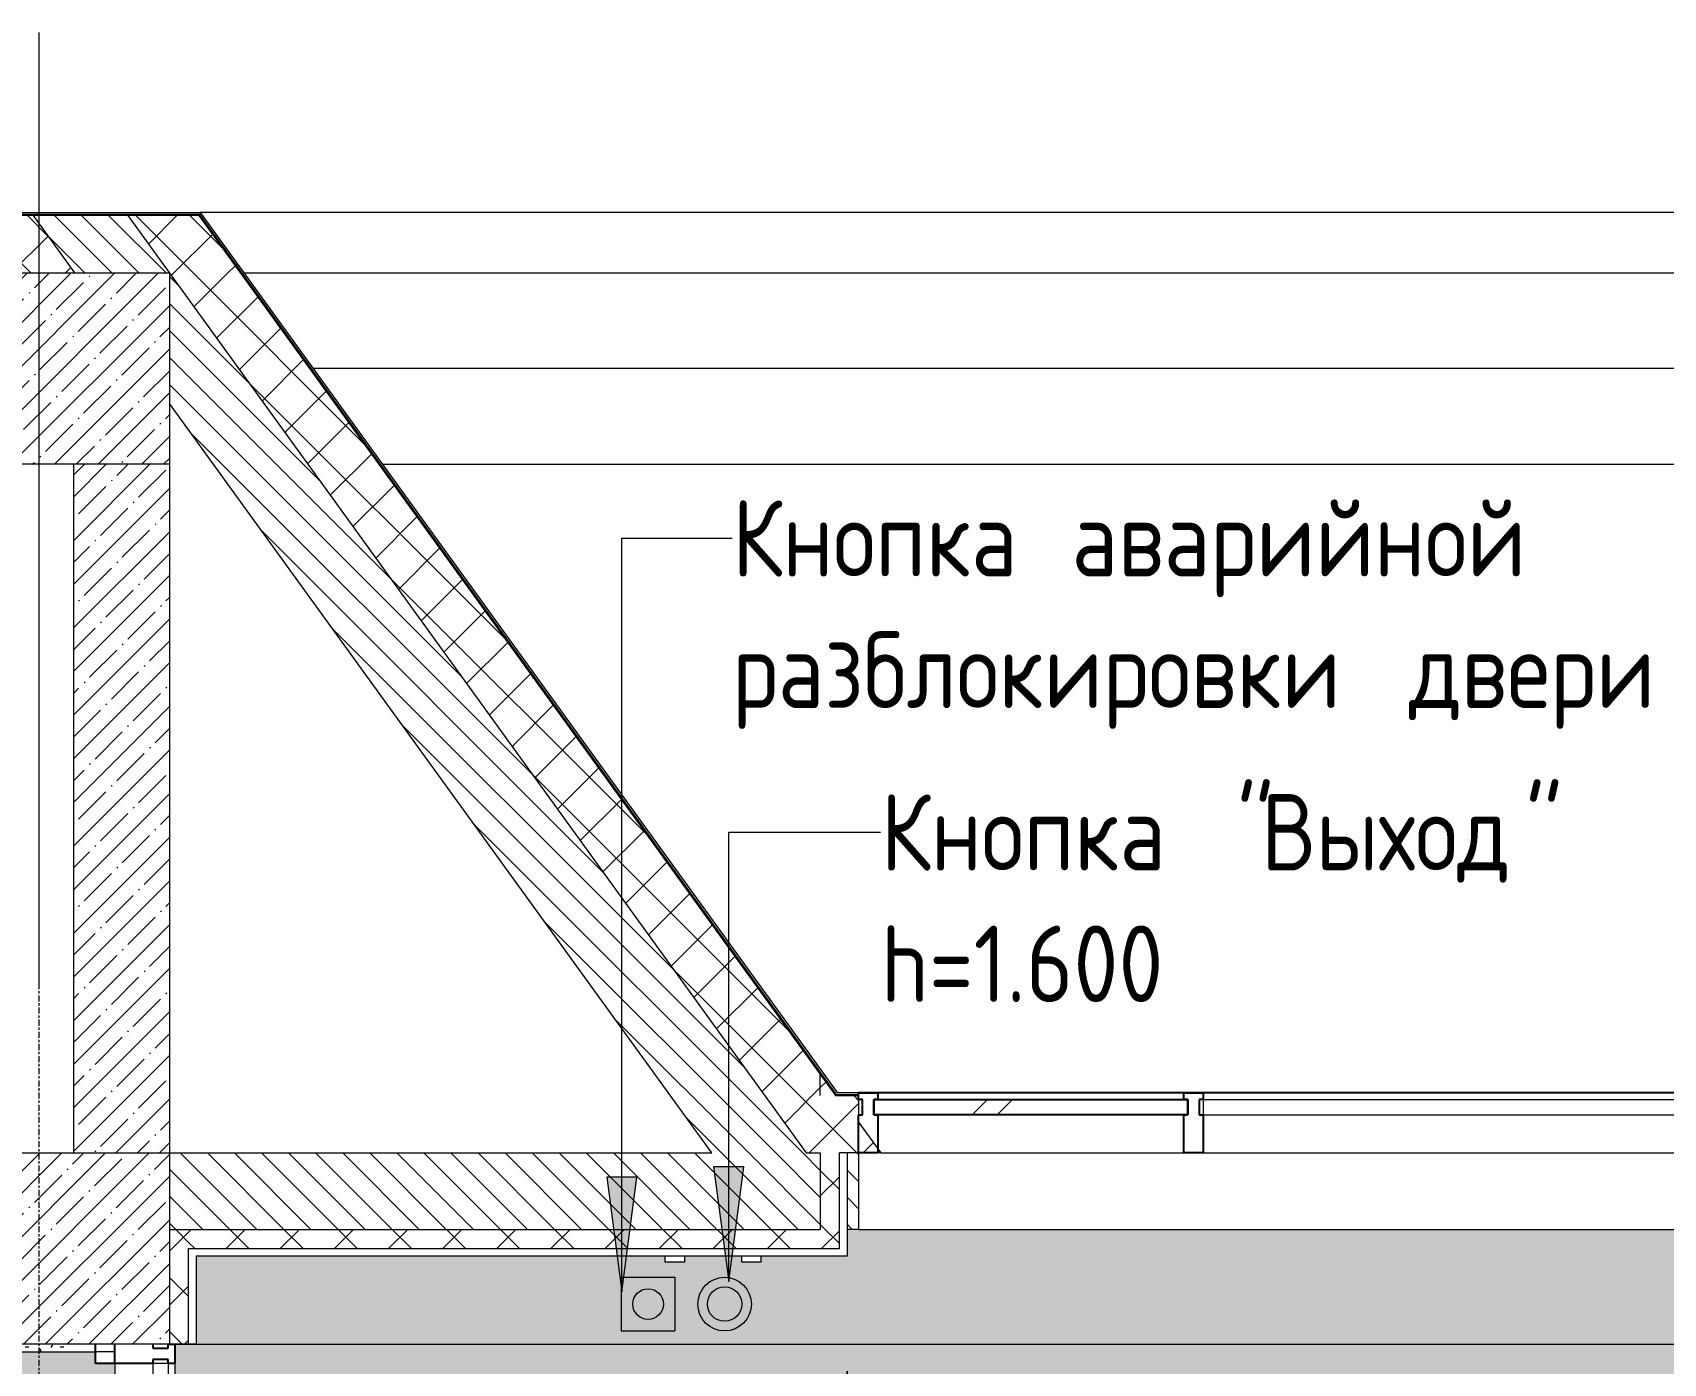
# Model space of a CAD drawing. Header units: millimetres. Extents: x 81610 to 276841, y -8553 to 29000.
# Drawn here: x 110693 to 114953, y 18550 to 22028 of the extents above; entities that cross this region are included whole.
import ezdxf

# ---------------------------------------------------------------- set-up
doc = ezdxf.new("R2010")
doc.units = ezdxf.units.MM
doc.linetypes.add('Осевая', pattern=[31.75, 6.35, -4.7625, 15.875, -4.7625])
for name, color, linetype, lineweight in [('A-ANNO-DIMS', 7, 'Continuous', 9), ('A-ANNO-DIMS-100', 7, 'Continuous', 9), ('A-GLAZ-CURT', 7, 'Continuous', 9), ('A-GLAZ-CURT-1', 7, 'Continuous', 25), ('A-GLAZ-CWMG', 7, 'Continuous', 9), ('A-GLAZ-CWMG-1', 7, 'Continuous', 25), ('A-WALL', 7, 'Continuous', 9), ('I-WALL', 7, 'Continuous', 9), ('S-COLS', 7, 'Continuous', 9), ('Оси', 7, 'Continuous', 9), ('Оси-2', 7, 'Осевая', 9)]:
    doc.layers.add(name, color=color, linetype=linetype, lineweight=lineweight)
for name, color, linetype, lineweight, true_color in [('A-CLNG-1', 7, 'Continuous', 9, 0xeaeaea), ('A-WALL-1', 7, 'Continuous', 9, 0x3c3c3c), ('A-WALL-2', 7, 'Continuous', 9, 0x535353), ('A-WALL-FNSH-1', 7, 'Continuous', 9, 0x3c3c3c), ('G-ANNO-TEXT-1', 7, 'Continuous', 9, 0x3c3c3c), ('I-WALL-1', 7, 'Continuous', 9, 0x535353), ('Q-SPCQ-3', 7, 'Continuous', 9, 0x008040), ('S-COLS-1', 9, 'Continuous', 9, 0x808080), ('S-COLS-2', 7, 'Continuous', 9, 0x3c3c3c)]:
    doc.layers.add(name, color=color, linetype=linetype, lineweight=lineweight, true_color=true_color)
doc.layers.add('A-CLNG-PATT-1', color=7, linetype='Continuous', lineweight=9, transparency=1)
doc.styles.add('GOST Common_1', font='GOST_Common.ttf', dxfattribs={"width": 0.9, "height": 200})
doc.styles.add('ISOCPEUR', font='isocpeur.ttf', dxfattribs={"width": 0.9, "height": 250})
doc.dimstyles.new('ISO-2_5_0_9К_БОЛЬШОЙ_1', dxfattribs={"dimscale": 304.8, "dimtxt": 248.995294, "dimasz": 0.492126, "dimexe": 0.393701, "dimexo": 0.984252, "dimgap": 0, "dimtad": 1, "dimdec": 0, "dimrnd": 10, "dimzin": 0, "dimdsep": 46, "dimtxsty": 'ISOCPEUR', "dimblk1": 'OBLIQUE', "dimblk2": 'OBLIQUE', "dimsah": 1, "dimcen": 0.09, "dimdle": 0.393701, "dimazin": 0, "dimtfac": 1, "dimtdec": 4, "dimtix": 1, "dimtmove": 1, "dimatfit": 3, "dimfxl": 1, "dimtvp": 1, "dimtolj": 1, "dimtzin": 0, "dimarcsym": 2})
pattern_1 = [(45, (0, 0), (-70.71068, 70.71068), []), (135, (0, 0), (-70.71068, -70.71068), [])]
pattern_2 = [(135, (0, 0), (-35.35534, -35.35534), [])]

# ---------------------------------------------------------------- blocks, each defined once
blk = doc.blocks.new('Системная панель - Стекло - 40мм-24261323-Сводный план потолков 1 этажа в осях 23-33')
at = {"layer": 'A-GLAZ-CURT'}
h = blk.add_hatch(dxfattribs=at)
h.set_pattern_fill('FP_11', color=256, style=0, pattern_type=2)
h.set_pattern_definition([(45, (-113400.45, -19140), (-282.8427, 282.8427), [200, -600]), (45, (-113600.45, -19240), (-282.8427, 282.8427), [600, -200]), (45, (-113200.45, -19340), (-282.8427, 282.8427), [200, -600])])
h.paths.add_polyline_path([(410, -40), (410, 0), (-410, 0), (-410, -40), (178.5, -40)])
at = {"layer": 'A-GLAZ-CURT-1'}
for p, q in [((-410, -40), (-410, 0)), ((-410, 0), (410, 0)), ((410, 0), (410, -40)), ((410, -40), (-410, -40))]:
    blk.add_line(p, q, dxfattribs=at)
blk = doc.blocks.new('Прямоугольный импост - Импост структурный с накладкой - 160мм-20149068-Сводный план потолков 1 этажа в осях 23-33')
at = {"layer": 'A-GLAZ-CWMG'}
for p, q in [((112900.4, 19257), (113700.4, 19257)), ((112908.8, 19100), (113700.4, 19100))]:
    blk.add_line(p, q, dxfattribs=at)
blk = doc.blocks.new('Прямоугольный импост - Импост структурный с накладкой - 160мм-18693360-Сводный план потолков 1 этажа в осях 23-33')
at = {"layer": 'A-GLAZ-CWMG-1'}
for p, q in [((25, 140), (-25, 140)), ((-25, 140), (-25, 40)), ((25, 40), (25, 140)), ((-25, 40), (-15, 40)), ((-15, 0), (-25, 0)), ((-25, 0), (-25, -17)), ((-15, 40), (-15, 0)), ((15, 0), (15, 40)), ((15, 40), (25, 40)), ((25, 0), (15, 0)), ((25, -17), (25, 0)), ((-25, -17), (25, -17))]:
    blk.add_line(p, q, dxfattribs=at)
blk = doc.blocks.new('BSC_Колонна _Прямоугольная - 500х500-21690934-Сводный план потолков 1 этажа в осях 23-33')
at = {"layer": 'S-COLS-1'}
h = blk.add_hatch(dxfattribs=at)
h.set_pattern_fill('FP_13', color=256, style=0, pattern_type=2)
h.set_pattern_definition([(45, (-110800, -18850), (-57.024626, 57.024626), []), (45, (-110742.975, -18850), (-57.024626, 57.024626), [100.806, -20.161, 3.353, -16.808])])
h.paths.add_polyline_path([(-14.5, -250), (250, -250), (250, 250), (-250, 250), (-250, -250)])
at = {"layer": 'S-COLS-2'}
for p, q in [((-250, 250), (250, 250)), ((-250, -250), (-250, 250)), ((250, 250), (250, -250)), ((250, -250), (-250, -250))]:
    blk.add_line(p, q, dxfattribs=at)
blk = doc.blocks.new('Прямоугольный импост - Импост структурный с накладкой - 160мм-32356289-Сводный план потолков 1 этажа в осях 23-33')
at = {"layer": 'A-GLAZ-CWMG-1'}
for p, q in [((25, 140), (-25, 140)), ((25, 40), (25, 140)), ((-25, 40), (-15, 40)), ((-15, 0), (-25, 0)), ((-15, 40), (-15, 0)), ((15, 0), (15, 40)), ((15, 40), (25, 40)), ((25, 0), (15, 0)), ((25, -17), (25, 0)), ((-25, -3), (-25, -17)), ((-25, -17), (25, -17))]:
    blk.add_line(p, q, dxfattribs=at)
blk = doc.blocks.new('Прямоугольный импост - Импост структурный с накладкой - 160мм-22960065-Сводный план потолков 1 этажа в осях 23-33')
at = {"layer": 'A-GLAZ-CWMG-1'}
for p, q in [((-50, 40), (-50, 140)), ((-50, 140), (0, 140)), ((0, 140), (0, 40)), ((-40, 40), (-50, 40)), ((-50, 0), (-40, 0)), ((-50, -17), (-50, 0)), ((-40, 0), (-40, 40)), ((0, 40), (-10, 40)), ((-10, 40), (-10, 0)), ((-10, 0), (0, 0)), ((0, 0), (0, -17)), ((0, -17), (-50, -17))]:
    blk.add_line(p, q, dxfattribs=at)
blk = doc.blocks.new('Прямоугольный импост - Импост структурный с накладкой - 160мм-24260935-Сводный план потолков 1 этажа в осях 23-33')
at = {"layer": 'A-GLAZ-CWMG'}
for p, q in [((113750.4, 19257), (115450.4, 19257)), ((113750.4, 19240), (113750.4, 19200)), ((113750.4, 19240), (115450.4, 19240)), ((115450.4, 19200), (115450.4, 19240)), ((113750.4, 19200), (115450.4, 19200)), ((113750.4, 19100), (115450.4, 19100))]:
    blk.add_line(p, q, dxfattribs=at)
blk = doc.blocks.new('BSC_Колонна _Прямоугольная - 700х500-V9-Сводный план потолков 1 этажа в осях 23-33')
at = {"layer": 'S-COLS-1'}
h = blk.add_hatch(dxfattribs=at)
h.set_pattern_fill('FP_27', color=256, style=0, pattern_type=2)
h.set_pattern_definition([(45, (-110700, -21150), (-57.024626, 57.024626), []), (45, (-110642.975, -21150), (-57.024626, 57.024626), [100.806, -20.161, 3.353, -16.808])])
h.paths.add_polyline_path([(-350, -250), (350, -250), (350, 250), (-350, 250), (-350, -7.7)])
at = {"layer": 'S-COLS-2'}
for p, q in [((-350, 250), (350, 250)), ((-350, -250), (-350, 250)), ((350, 250), (350, -250)), ((350, -250), (-350, -250))]:
    blk.add_line(p, q, dxfattribs=at)
blk = doc.blocks.new('Прямоугольный импост - Импост структурный с накладкой - 190мм-32819424-Сводный план потолков 1 этажа в осях 23-33')
at = {"layer": 'A-GLAZ-CWMG-1'}
for p, q in [((-50, 40), (-50, 190)), ((-50, 190), (0, 190)), ((-40, 40), (-50, 40)), ((-50, 0), (-40, 0)), ((-50, -17), (-50, 0)), ((-40, 0), (-40, 40)), ((0, 40), (-10, 40)), ((-10, 40), (-10, 0)), ((-10, 0), (0, 0)), ((0, -17), (-50, -17)), ((0, -3), (0, -17))]:
    blk.add_line(p, q, dxfattribs=at)
blk = doc.blocks.new('Прямоугольный импост - Импост структурный с накладкой - 160мм Темный-32356292-Сводный план потолков 1 этажа в осях 23-33')
at = {"layer": 'A-GLAZ-CWMG'}
for p, q in [((110907, 18550), (110907, 16800)), ((111047, 18550), (111007, 18550)), ((111007, 18550), (111007, 16800)), ((111047, 18550), (111047, 16800)), ((111064, 18550), (111064, 16800)), ((111007, 16800), (111047, 16800))]:
    blk.add_line(p, q, dxfattribs=at)
blk = doc.blocks.new('Кнопка выхода - Кнопка выхода-29705986-Сводный план потолков 1 этажа в осях 23-33')
at = {"layer": 'Q-SPCQ-3'}
for p, q in [((100, 50), (150, 50)), ((100, 35), (100, 50)), ((150, 50), (150, 35))]:
    blk.add_line(p, q, dxfattribs=at)
for radius in [70, 45]:
    blk.add_circle((195, 160), radius, dxfattribs=at)
blk = doc.blocks.new('Кнопка аварийной разблокировки двери - Тип 1-29706158-Сводный план потолков 1 этажа в осях 23-33')
at = {"layer": 'Q-SPCQ-3'}
for p, q in [((100, -50), (100, -35)), ((150, -35), (150, -50)), ((150, -50), (100, -50)), ((-15, -90), (125, -90)), ((-15, -90), (-15, -230)), ((125, -90), (125, -230)), ((-15, -230), (125, -230))]:
    blk.add_line(p, q, dxfattribs=at)
blk.add_circle((55, -160), 40, dxfattribs=at)
blk = doc.blocks.new('DIMBLOCK34-Сводный план потолков 1 этажа в осях 23-33')
at = {"layer": 'A-ANNO-DIMS-100'}
for p, q in [((112370.4, 18335), (112370.4, 18044.5)), ((112370.4, 18164.5), (112370.4, 18335)), ((112570.4, 18335), (112570.4, 18044.5)), ((112570.4, 18164.5), (112570.4, 18335)), ((111836.5, 18164.5), (112410.6, 18164.5)), ((112250.4, 18164.5), (112570.4, 18164.5)), ((112410.6, 18164.5), (112470.4, 18164.5))]:
    blk.add_line(p, q, dxfattribs=at)
at = {"layer": 'A-ANNO-DIMS-100', "lineweight": 20}
for p, q in [((112370.4, 18164.5), (112445.4, 18239.5)), ((112570.4, 18164.5), (112645.4, 18239.5)), ((112370.4, 18164.5), (112295.4, 18089.5)), ((112570.4, 18164.5), (112495.4, 18089.5))]:
    blk.add_line(p, q, dxfattribs=at)
at = {"layer": 'A-ANNO-DIMS-100', "color": 0, "insert": (111836.5, 18491.1), "char_height": 250, "width": 568.858, "attachment_point": 1, "line_spacing_factor": 1.149209, "style": 'ISOCPEUR'}
blk.add_mtext('200', dxfattribs=at)
blk = doc.blocks.new('_Oblique')
at = {"color": 0, "linetype": 'ByBlock', "lineweight": -2}
blk.add_line((-0.5, -0.5), (0.5, 0.5), dxfattribs=at)
blk = doc.blocks.new('DIMBLOCK35-Сводный план потолков 1 этажа в осях 23-33')
at = {"layer": 'A-ANNO-DIMS-100'}
for p, q in [((112820.4, 18530), (112820.4, 18044.5)), ((112820.4, 18164.5), (112820.4, 18530)), ((112570.4, 18335), (112570.4, 18044.5)), ((112570.4, 18164.5), (112570.4, 18335)), ((112570.4, 18164.5), (112940.4, 18164.5)), ((112813.4, 18164.5), (112695.4, 18164.5)), ((113387.5, 18164.5), (112813.4, 18164.5))]:
    blk.add_line(p, q, dxfattribs=at)
at = {"layer": 'A-ANNO-DIMS-100', "lineweight": 20}
for p, q in [((112570.4, 18164.5), (112645.4, 18239.5)), ((112820.4, 18164.5), (112895.4, 18239.5)), ((112570.4, 18164.5), (112495.4, 18089.5)), ((112820.4, 18164.5), (112745.4, 18089.5))]:
    blk.add_line(p, q, dxfattribs=at)
at = {"layer": 'A-ANNO-DIMS-100', "color": 0, "insert": (112913.4, 18491.1), "char_height": 250, "width": 568.858, "attachment_point": 1, "line_spacing_factor": 1.149209, "style": 'ISOCPEUR'}
blk.add_mtext('250', dxfattribs=at)

msp = doc.modelspace()

# ---------------------------------------------------------------- hatches: boundary and pattern name
at = {"layer": 'A-CLNG-PATT-1'}
for points in [[(115499, 16450), (115600.4, 16450), (115600.4, 16520), (117740, 16520), (117740, 18830), (116170.4, 18830), (116170.4, 18530), (115530.4, 18530), (115530.4, 18900), (112820.4, 18900), (112820.4, 18830), (112595.4, 18830), (112595.4, 18815), (112545.4, 18815), (112545.4, 18830), (112395.4, 18830), (112395.4, 18815), (112345.4, 18815), (112345.4, 18830), (111120, 18830), (111120, 18600), (111064, 18600), (111064, 16450), (114152.3, 16450)], [(111050, 14000), (111070, 14000), (111070, 16290), (110907, 16290), (110907, 18550), (110857, 18550), (110857, 18580), (110530, 18580), (110530, 14000)]]:
    msp.add_hatch(color=256, dxfattribs=at).paths.add_polyline_path(points)
at = {"layer": 'A-WALL'}
h = msp.add_hatch(dxfattribs=at)
h.set_pattern_fill('FP_5', color=256, style=0, pattern_type=2)
h.set_pattern_definition(pattern_1)
h.paths.add_polyline_path([(111235.1, 21400), (111126.6, 21550), (110941.5, 21550), (111050, 21400)])
h.paths.add_polyline_path([(110803.2, 21400), (110694.6, 21550), (109950, 21550), (109950, 21400), (110350, 21400)])
h.paths.add_polyline_path([(109050, 21400), (109050, 21550), (107750, 21550), (107750, 21400), (108765.4, 21400)])
h.paths.add_polyline_path([(106050, 21400), (106850, 21400), (106850, 21550), (105550, 21550), (105550, 21400)])
h.paths.add_polyline_path([(104650, 21400), (104650, 21550), (103450, 21550), (103450, 21400)])
h.paths.add_polyline_path([(101150, 21400), (101150, 21550), (96610, 21550), (96610, 21400), (100800, 21400)])
h.paths.add_polyline_path([(93278, 21400), (93310, 21400), (93310, 21550), (93060, 21550), (93060, 21400)])
h = msp.add_hatch(dxfattribs=at)
h.set_pattern_fill('FP_1', color=256, style=0, pattern_type=2)
h.set_pattern_definition(pattern_2)
h.paths.add_polyline_path([(111050, 21400), (110941.5, 21550), (110694.6, 21550), (110803.2, 21400)])
h.paths.add_polyline_path([(112713.8, 19100), (111050, 21400), (111050, 21058.8), (112467, 19100), (112468.9, 19100)])
h = msp.add_hatch(dxfattribs=at)
h.set_pattern_fill('FP_5', color=256, style=0, pattern_type=2)
h.set_pattern_definition(pattern_1)
h.paths.add_polyline_path([(112899, 19100), (112800.4, 19236.2), (112800.4, 19100), (112820.4, 19100)])
h.paths.add_polyline_path([(112750.4, 19100), (112750.4, 19305.3), (111235.1, 21400), (111050, 21400), (112713.8, 19100)])
h = msp.add_hatch(dxfattribs=at)
h.set_pattern_fill('FP_5', color=256, style=0, pattern_type=2)
h.set_pattern_definition(pattern_1)
h.paths.add_polyline_path([(120860, 19100), (120860, 19250), (119418, 19250), (119418, 19100), (120857, 19100)])
h.paths.add_polyline_path([(118192.5, 19100), (118202, 19100), (118202, 19250), (115500.4, 19250), (115500.4, 19100), (118010, 19100)])
h.paths.add_polyline_path([(112908.8, 19100), (112850.4, 19180.7), (112850.4, 19250), (112800.3, 19250), (112800.4, 19236.2), (112899, 19100), (112902.7, 19100)])
h = msp.add_hatch(dxfattribs=at)
h.set_pattern_fill('FP_1', color=256, style=0, pattern_type=2)
h.set_pattern_definition(pattern_2)
h.paths.add_polyline_path([(117810, 18900), (117810, 19100), (116100.4, 19100), (116100.4, 18900), (117519.1, 18900)])
h.paths.add_polyline_path([(115500.4, 18900), (115530.4, 18900), (115530.4, 19100), (115500.4, 19100)])
h.paths.add_polyline_path([(112820.4, 18900), (112850.4, 18900), (112850.4, 19100), (112820.4, 19100)])
h.paths.add_polyline_path([(112468.9, 18900), (112750.4, 18900), (112750.4, 19100), (111050, 19100), (111050, 18900), (112132.2, 18900)])
at = {"layer": 'G-ANNO-TEXT-1'}
for points in [[(112511.1, 18763.7), (112550.6, 19063.7), (112471.6, 19063.7)], [(112231.9, 18736.8), (112271.4, 19036.8), (112192.5, 19036.8)]]:
    msp.add_hatch(color=256, dxfattribs=at).paths.add_polyline_path(points)
at = {"layer": 'I-WALL'}
h = msp.add_hatch(dxfattribs=at)
h.set_pattern_fill('FP_2', color=256, style=0, pattern_type=2)
h.set_pattern_definition([(45, (0, 0), (-57.024626, 57.024626), []), (45, (57.025, 0), (-57.024626, 57.024626), [100.806, -20.161, 3.353, -16.808])])
h.paths.add_polyline_path([(110800, 19100), (111050, 19100), (111050, 20900), (110800, 20900), (110800, 19285.2)])
h = msp.add_hatch(dxfattribs=at)
h.set_pattern_fill('FP_5', color=256, style=0, pattern_type=2)
h.set_pattern_definition(pattern_1)
h.paths.add_polyline_path([(112750.4, 18900), (112800.4, 18900), (112800.4, 19250), (112790.5, 19250), (112750.4, 19305.3), (112750.4, 19100)])
h = msp.add_hatch(dxfattribs=at)
h.set_pattern_fill('FP_5', color=256, style=0, pattern_type=2)
h.set_pattern_definition(pattern_1)
h.paths.add_polyline_path([(111050, 18600), (111100, 18600), (111100, 18900), (111050, 18900), (111050, 18820.9)])
h = msp.add_hatch(dxfattribs=at)
h.set_pattern_fill('FP_5', color=256, style=0, pattern_type=2)
h.set_pattern_definition(pattern_1)
h.paths.add_polyline_path([(112800.4, 18850), (112800.4, 18900), (111100, 18900), (111100, 18850), (112468.9, 18850)])
h = msp.add_hatch(dxfattribs=at)
h.set_pattern_fill('FP_31', color=256, style=0, pattern_type=2)
h.set_pattern_definition([(0, (0, 0), (121.92, 30.48), [10.058, -81.382, 10.058, -81.382, -487.68]), (0, (0, 0), (121.92, 30.48), [-182.88, 10.058, -172.822, 10.058, -81.382, -213.36]), (0, (0, 0), (121.92, 30.48), [-457.2, 10.058, -50.902, 10.058, -142.342]), (120, (45.72, 15.24), (-87.356454, 90.345817), [10.058, -81.382, 10.058, -81.382, -487.68]), (120, (45.72, 15.24), (-87.356454, 90.345817), [-182.88, 10.058, -172.822, 10.058, -81.382, -213.36]), (120, (45.72, 15.24), (-87.356454, 90.345817), [-457.2, 10.058, -50.902, 10.058, -142.342]), (240, (60.96, 76.2), (-34.563546, -120.825817), [10.058, -81.382, 10.058, -81.382, -487.68]), (240, (60.96, 76.2), (-34.563546, -120.825817), [-182.88, 10.058, -172.822, 10.058, -81.382, -213.36]), (240, (60.96, 76.2), (-34.563546, -120.825817), [-457.2, 10.058, -50.902, 10.058, -142.342])])
h.paths.add_polyline_path([(110529, 18580), (110907, 18580), (110907, 18600), (110529, 18600)])

# ---------------------------------------------------------------- linework, layer by layer
at = {"layer": 'A-CLNG-1'}
for p, q in [((112850.4, 18900), (112820.4, 18900)), ((112345.4, 18830), (111120, 18830)), ((111120, 18820.9), (111120, 18600)), ((112820.4, 18830), (112595.4, 18830)), ((111064, 18600), (115530.4, 18600)), ((111064, 18600), (111064, 18550))]:
    msp.add_line(p, q, dxfattribs=at)
at = {"layer": 'A-WALL'}
for p, q in [((111134.3, 21553), (109950, 21553)), ((111126.6, 21550), (109950, 21550)), ((110803.2, 21400), (110694.6, 21550)), ((111126.6, 21550), (112790.5, 19250)), ((111128.2, 21553), (112792, 19253)), ((112750.4, 19250), (112750.4, 19305.3)), ((112790.5, 19250), (112850.4, 19250)), ((112792, 19253), (112850.4, 19253)), ((112750.4, 19100), (112750.4, 18900)), ((112800.4, 18850), (112800.4, 19100)), ((112820.4, 19100), (112820.4, 18850)), ((111100, 18600), (111100, 18850)), ((111100, 18850), (112800.4, 18850))]:
    msp.add_line(p, q, dxfattribs=at)
at = {"layer": 'A-WALL-1'}
for p, q in [((110941.5, 21550), (112713.8, 19100)), ((112467, 19100), (111050, 21058.8)), ((110800, 19100), (110800, 20900)), ((111050, 20900), (111050, 19100)), ((112850.4, 19250), (112850.4, 19180.7)), ((111050, 19100), (112467, 19100)), ((112713.8, 19100), (112750.4, 19100)), ((112899, 19100), (112800.4, 19100)), ((112850.4, 19100), (112850.4, 18900)), ((111050, 18900), (112750.4, 18900)), ((110907, 18580), (110857, 18580)), ((110907, 18600), (110907, 18580)), ((111100, 18600), (111050, 18600))]:
    msp.add_line(p, q, dxfattribs=at)
at = {"layer": 'A-WALL-2'}
for p, q in [((119992, 21558), (111130.7, 21558)), ((111245, 21400), (119992, 21400)), ((115500.4, 19258), (112850.4, 19258)), ((112850.4, 18900), (115500.4, 18900))]:
    msp.add_line(p, q, dxfattribs=at)
at = {"layer": 'A-WALL-FNSH-1'}
for p, q in [((109950, 21558), (111130.7, 21558)), ((111130.7, 21558), (112794.5, 19258)), ((112794.5, 19258), (112850.4, 19258)), ((112850.4, 19258), (112850.4, 19250)), ((112850.4, 19180.7), (112908.8, 19100)), ((112908.8, 19100), (112899, 19100)), ((112820.4, 18850), (112820.4, 18830)), ((111120, 18830), (111120, 18820.9)), ((112595.4, 18830), (112345.4, 18830)), ((110857, 18579), (110528, 18579)), ((110529, 18580), (110857, 18580)), ((110857, 18580), (110857, 18579)), ((111120, 18600), (111100, 18600))]:
    msp.add_line(p, q, dxfattribs=at)
at = {"layer": 'G-ANNO-TEXT-1'}
for p, q in [((112231.9, 20706.8), (112520, 20706.8)), ((112231.9, 18736.8), (112231.9, 20706.8)), ((112511.1, 19938.3), (112907.6, 19938.3)), ((112511.1, 18763.7), (112511.1, 19938.3)), ((112550.6, 19063.7), (112471.6, 19063.7)), ((112471.6, 19063.7), (112511.1, 18763.7)), ((112511.1, 18763.7), (112550.6, 19063.7)), ((112271.4, 19036.8), (112192.5, 19036.8)), ((112192.5, 19036.8), (112231.9, 18736.8)), ((112231.9, 18736.8), (112271.4, 19036.8))]:
    msp.add_line(p, q, dxfattribs=at)
at = {"layer": 'I-WALL-1'}
for p, q in [((119992, 21150), (111425.9, 21150)), ((111606.7, 20900), (119855, 20900))]:
    msp.add_line(p, q, dxfattribs=at)
at = {"layer": 'Оси'}
msp.add_line((110710, 19528.3), (110710, 22028.3), dxfattribs=at)
at = {"layer": 'Оси-2'}
msp.add_line((110710, 593.7), (110710, 19528.3), dxfattribs=at)

# ---------------------------------------------------------------- block references
at = {"layer": 'A-GLAZ-CURT'}
msp.add_blockref('Системная панель - Стекло - 40мм-24261323-Сводный план потолков 1 этажа в осях 23-33', (113300.4, 19240), dxfattribs=at)
at = {"layer": 'A-GLAZ-CWMG'}
for name, p, rotation in [('Прямоугольный импост - Импост структурный с накладкой - 160мм-22960065-Сводный план потолков 1 этажа в осях 23-33', (112850.4, 19240), 180), ('Прямоугольный импост - Импост структурный с накладкой - 190мм-32819424-Сводный план потолков 1 этажа в осях 23-33', (111047, 18600), 90)]:
    msp.add_blockref(name, p, dxfattribs=dict(at, rotation=rotation))
for name in ['Прямоугольный импост - Импост структурный с накладкой - 160мм-20149068-Сводный план потолков 1 этажа в осях 23-33', 'Прямоугольный импост - Импост структурный с накладкой - 160мм-24260935-Сводный план потолков 1 этажа в осях 23-33', 'Прямоугольный импост - Импост структурный с накладкой - 160мм Темный-32356292-Сводный план потолков 1 этажа в осях 23-33']:
    msp.add_blockref(name, (0, 0), dxfattribs=at)
at = {"layer": 'A-GLAZ-CWMG', "extrusion": (0, 0, -1)}
for name, p, rotation in [('Прямоугольный импост - Импост структурный с накладкой - 160мм-18693360-Сводный план потолков 1 этажа в осях 23-33', (-113725.4, 19240), 180), ('Прямоугольный импост - Импост структурный с накладкой - 160мм-32356289-Сводный план потолков 1 этажа в осях 23-33', (-111047, 18575), 270)]:
    msp.add_blockref(name, p, dxfattribs=dict(at, rotation=rotation))
at = {"layer": 'Q-SPCQ-3'}
msp.add_blockref('Кнопка аварийной разблокировки двери - Тип 1-29706158-Сводный план потолков 1 этажа в осях 23-33', (112245.4, 18865), dxfattribs=at)
at = {"layer": 'Q-SPCQ-3', "rotation": 180}
msp.add_blockref('Кнопка выхода - Кнопка выхода-29705986-Сводный план потолков 1 этажа в осях 23-33', (112695.4, 18865), dxfattribs=at)
at = {"layer": 'S-COLS'}
for name, p in [('BSC_Колонна _Прямоугольная - 700х500-V9-Сводный план потолков 1 этажа в осях 23-33', (110700, 21150)), ('BSC_Колонна _Прямоугольная - 500х500-21690934-Сводный план потолков 1 этажа в осях 23-33', (110800, 18850))]:
    msp.add_blockref(name, p, dxfattribs=at)

# ---------------------------------------------------------------- texts
at = {"layer": 'G-ANNO-TEXT-1', "char_height": 200, "attachment_point": 1, "style": 'GOST Common_1'}
for s, insert, width in [('Кнопка', (112520, 20806.8), 995.696), ('\\fGOST Common|b0|i0|c204|p34|;\\W.9; ', (113341.6, 20806.8), 79.367), ('аварийной', (113407, 20806.8), 1471.898), ('\\fGOST Common|b0|i0|c204|p34|;\\W.9; ', (114621.5, 20806.8), 79.367), ('разблокировки', (112520, 20462.9), 2063.544), ('\\fGOST Common|b0|i0|c204|p34|;\\W.9; ', (114222.6, 20462.9), 79.367), ('двери', (114288.1, 20462.9), 793.671), (' "', (113729.1, 20038.3), 209.24), ('" ', (114592.3, 20038.3), 209.24), ('Кнопка', (112907.6, 20038.3), 995.696), ('Выход', (113901.8, 20038.3), 836.962), ('h=1.600', (112907.6, 19694.4), 966.835)]:
    msp.add_mtext(s, dxfattribs=dict(at, insert=insert, width=width))

# ---------------------------------------------------------------- dimensions: what is measured, and where the dimension line sits
at = {"layer": 'A-ANNO-DIMS'}
for base, p1, p2, override, picture, middle in [((112820.4, 18164.5), (112570.4, 18635), (112820.4, 18830), {"dimpost": '<>', "dimfxl": 317.056777}, 'DIMBLOCK35-Сводный план потолков 1 этажа в осях 23-33', (113197.8, 18324.4)), ((112570.4, 18164.5), (112370.4, 18635), (112570.4, 18635), {"dimpost": '<>', "dimfxl": 200}, 'DIMBLOCK34-Сводный план потолков 1 этажа в осях 23-33', (112121, 18324.4))]:
    dim = msp.add_linear_dim(base=base, p1=p1, p2=p2, dimstyle='ISO-2_5_0_9К_БОЛЬШОЙ_1', override=override, dxfattribs=at)
    dim.commit()
    dim.dimension.update_dxf_attribs({"geometry": picture, "text_midpoint": middle, "dimtype": 160})

doc.saveas('drawing.dxf')
